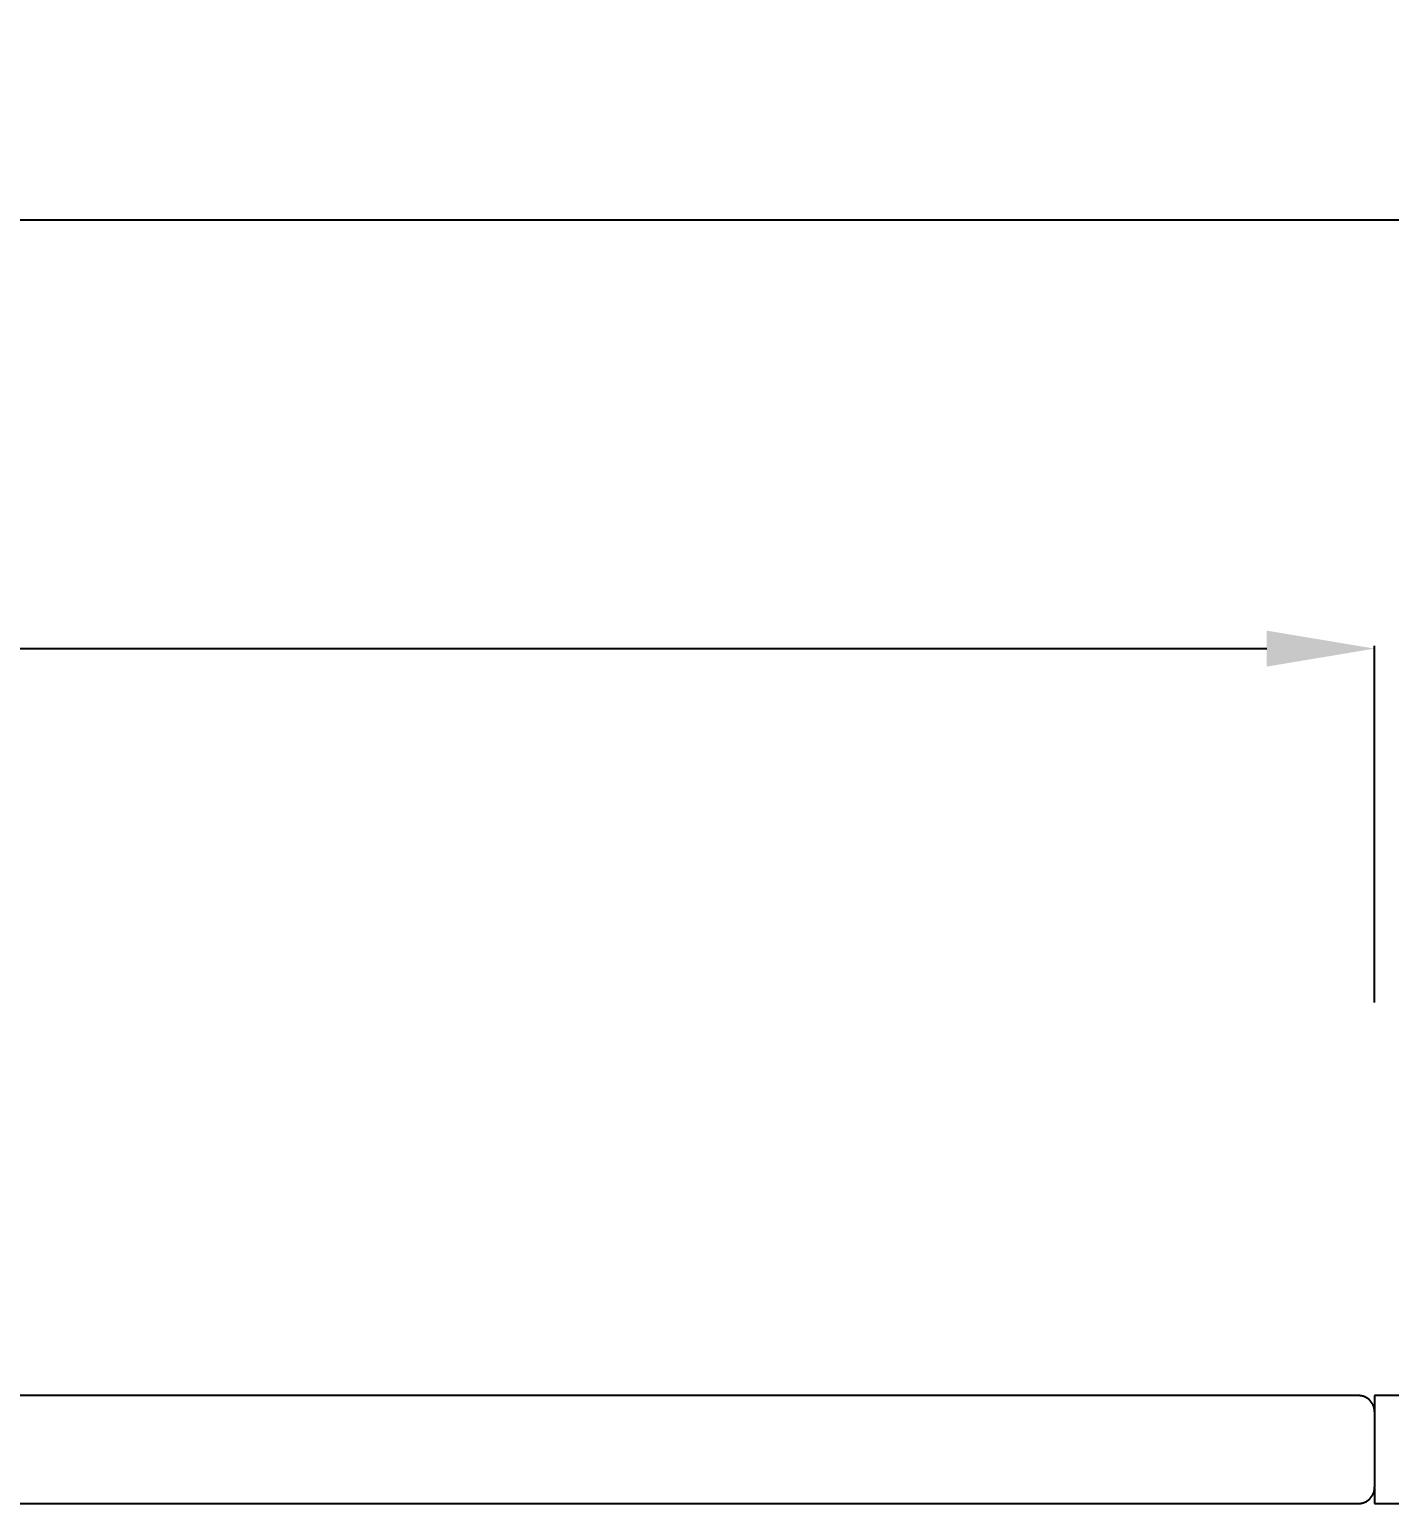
# Model space of a CAD drawing. Header units: millimetres. Extents: x -1576 to 3664, y -445 to 3215.
# Drawn here: x 2056.7 to 2308.8, y 579.5 to 852.7 of the extents above; entities that cross this region are included whole.
import ezdxf

# ---------------------------------------------------------------- set-up
doc = ezdxf.new("R2010")
doc.units = ezdxf.units.MM
doc.header["$MEASUREMENT"] = 0
doc.layers.add('Domyślny', color=7, linetype='Continuous', true_color=0x000000)
doc.layers.add('Utwórz2D linie widoczne', color=7, linetype='Continuous', true_color=0x000000)
doc.styles.add('Arial', font='arial.ttf')
doc.dimstyles.new('Domyślny', dxfattribs={"dimtxt": 30, "dimasz": 20, "dimexe": 0.5, "dimexo": 0.5, "dimgap": 0.25, "dimtad": 1, "dimtoh": 1, "dimdec": 0, "dimzin": 1, "dimdsep": 46, "dimtxsty": 'Arial', "dimcen": 0.5, "dimazin": 0, "dimtfac": 1, "dimtdec": 4, "dimtix": 1, "dimtmove": 1, "dimatfit": 3, "dimfxl": 0, "dimtolj": 1, "dimtzin": 1, "dimarcsym": 0})

# ---------------------------------------------------------------- blocks, each defined once
blk = doc.blocks.new('*D1')
at = {"layer": 'Defpoints', "color": 0}
for p in [(2306.01, 737.94), (846.01, 671.89), (2306.01, 671.89)]:
    blk.add_point(p, dxfattribs=at)
at = {"layer": 'Domyślny', "color": 0, "lineweight": -2}
for p, q in [((846.01, 672.39), (846.01, 738.44)), ((866.01, 737.94), (2286.01, 737.94)), ((2306.01, 672.39), (2306.01, 738.44))]:
    blk.add_line(p, q, dxfattribs=at)
at = {"layer": 'Domyślny', "color": 0}
for points in [[(866.01, 741.27), (866.01, 734.6), (846.01, 737.94)], [(2286.01, 734.6), (2286.01, 741.27), (2306.01, 737.94)]]:
    blk.add_solid(points, dxfattribs=at)
at = {"layer": 'Domyślny', "color": 0, "insert": (1576.01, 753.5), "char_height": 30, "attachment_point": 5, "style": 'Arial'}
blk.add_mtext('\\A1;1460', dxfattribs=at)
blk = doc.blocks.new('*D2')
at = {"layer": 'Defpoints', "color": 0}
for p in [(2441.24, 817.42), (710.78, 693.7), (2441.24, 693.7)]:
    blk.add_point(p, dxfattribs=at)
at = {"layer": 'Domyślny', "color": 0, "lineweight": -2}
for p, q in [((710.78, 694.2), (710.78, 817.92)), ((730.78, 817.42), (2421.24, 817.42)), ((2441.24, 694.2), (2441.24, 817.92))]:
    blk.add_line(p, q, dxfattribs=at)
at = {"layer": 'Domyślny', "color": 0}
for points in [[(730.78, 820.75), (730.78, 814.09), (710.78, 817.42)], [(2421.24, 814.09), (2421.24, 820.75), (2441.24, 817.42)]]:
    blk.add_solid(points, dxfattribs=at)
at = {"layer": 'Domyślny', "color": 0, "insert": (1576.01, 832.98), "char_height": 30, "attachment_point": 5, "style": 'Arial'}
blk.add_mtext('\\A1;1730', dxfattribs=at)

msp = doc.modelspace()

# ---------------------------------------------------------------- linework, layer by layer
at = {"layer": 'Utwórz2D linie widoczne'}
for p, q in [((2303.01, 599.52), (849.01, 599.52)), ((2303.11, 599.51), (2303.01, 599.52)), ((2303.21, 599.51), (2303.11, 599.51)), ((2303.32, 599.5), (2303.21, 599.51)), ((2303.42, 599.49), (2303.32, 599.5)), ((2303.52, 599.47), (2303.42, 599.49)), ((2303.62, 599.45), (2303.52, 599.47)), ((2303.72, 599.43), (2303.62, 599.45)), ((2303.82, 599.4), (2303.72, 599.43)), ((2303.92, 599.38), (2303.82, 599.4)), ((2304.01, 599.34), (2303.92, 599.38)), ((2304.11, 599.31), (2304.01, 599.34)), ((2304.21, 599.27), (2304.11, 599.31)), ((2304.3, 599.23), (2304.21, 599.27)), ((2304.39, 599.18), (2304.3, 599.23)), ((2304.48, 599.13), (2304.39, 599.18)), ((2304.57, 599.08), (2304.48, 599.13)), ((2304.66, 599.02), (2304.57, 599.08)), ((2304.74, 598.97), (2304.66, 599.02)), ((2304.82, 598.91), (2304.74, 598.97)), ((2304.9, 598.84), (2304.82, 598.91)), ((2304.98, 598.78), (2304.9, 598.84)), ((2305.06, 598.71), (2304.98, 598.78)), ((2305.13, 598.64), (2305.06, 598.71)), ((2305.2, 598.56), (2305.13, 598.64)), ((2305.27, 598.49), (2305.2, 598.56)), ((2305.34, 598.41), (2305.27, 598.49)), ((2305.4, 598.33), (2305.34, 598.41)), ((2305.46, 598.25), (2305.4, 598.33)), ((2305.52, 598.16), (2305.46, 598.25)), ((2328.55, 599.52), (2306.01, 599.52)), ((2306.01, 599.52), (2306.01, 596.58)), ((2305.57, 598.07), (2305.52, 598.16)), ((2305.63, 597.99), (2305.57, 598.07)), ((2305.67, 597.9), (2305.63, 597.99)), ((2305.72, 597.8), (2305.67, 597.9)), ((2305.76, 597.71), (2305.72, 597.8)), ((2305.8, 597.62), (2305.76, 597.71)), ((2305.84, 597.52), (2305.8, 597.62)), ((2305.87, 597.42), (2305.84, 597.52)), ((2305.9, 597.33), (2305.87, 597.42)), ((2305.92, 597.23), (2305.9, 597.33)), ((2305.95, 597.13), (2305.92, 597.23)), ((2305.97, 597.03), (2305.95, 597.13)), ((2305.98, 596.92), (2305.97, 597.03)), ((2305.99, 596.82), (2305.98, 596.92)), ((2306, 596.72), (2305.99, 596.82)), ((2306.01, 596.62), (2306, 596.72)), ((2306.01, 596.52), (2306.01, 596.62)), ((2306.01, 596.52), (2306.01, 582.52)), ((2305.92, 581.81), (2305.95, 581.91)), ((2305.95, 581.91), (2305.97, 582.01)), ((2305.97, 582.01), (2305.98, 582.11)), ((2305.98, 582.11), (2305.99, 582.21)), ((2305.99, 582.21), (2306, 582.31)), ((2306, 582.31), (2306.01, 582.41)), ((2306.01, 582.41), (2306.01, 582.52)), ((2306.01, 582.45), (2306.01, 579.52)), ((849.01, 579.52), (2303.01, 579.52)), ((2303.01, 579.52), (2303.11, 579.52)), ((2303.11, 579.52), (2303.21, 579.52)), ((2303.21, 579.52), (2303.32, 579.53)), ((2303.32, 579.53), (2303.42, 579.54)), ((2303.42, 579.54), (2303.52, 579.56)), ((2303.52, 579.56), (2303.62, 579.58)), ((2303.62, 579.58), (2303.72, 579.6)), ((2303.72, 579.6), (2303.82, 579.63)), ((2303.82, 579.63), (2303.92, 579.66)), ((2303.92, 579.66), (2304.01, 579.69)), ((2304.01, 579.69), (2304.11, 579.73)), ((2304.11, 579.73), (2304.21, 579.76)), ((2304.21, 579.76), (2304.3, 579.81)), ((2304.3, 579.81), (2304.39, 579.85)), ((2304.39, 579.85), (2304.48, 579.9)), ((2304.48, 579.9), (2304.57, 579.95)), ((2304.57, 579.95), (2304.66, 580.01)), ((2304.66, 580.01), (2304.74, 580.07)), ((2304.74, 580.07), (2304.82, 580.13)), ((2304.82, 580.13), (2304.9, 580.19)), ((2304.9, 580.19), (2304.98, 580.25)), ((2304.98, 580.25), (2305.06, 580.32)), ((2305.06, 580.32), (2305.13, 580.39)), ((2305.13, 580.39), (2305.2, 580.47)), ((2305.2, 580.47), (2305.27, 580.54)), ((2305.27, 580.54), (2305.34, 580.62)), ((2305.34, 580.62), (2305.4, 580.7)), ((2305.4, 580.7), (2305.46, 580.79)), ((2305.46, 580.79), (2305.52, 580.87)), ((2305.52, 580.87), (2305.57, 580.96)), ((2305.57, 580.96), (2305.63, 581.05)), ((2305.63, 581.05), (2305.67, 581.14)), ((2305.67, 581.14), (2305.72, 581.23)), ((2305.72, 581.23), (2305.76, 581.32)), ((2305.76, 581.32), (2305.8, 581.42)), ((2305.8, 581.42), (2305.84, 581.51)), ((2305.84, 581.51), (2305.87, 581.61)), ((2305.87, 581.61), (2305.9, 581.71)), ((2305.9, 581.71), (2305.92, 581.81)), ((2306.01, 579.52), (2328.55, 579.52))]:
    msp.add_line(p, q, dxfattribs=at)

# ---------------------------------------------------------------- dimensions: what is measured, and where the dimension line sits
at = {"layer": 'Domyślny'}
for p1, p2, distance, picture, middle in [((710.78, 693.7), (2441.24, 693.7), 123.72, '*D2', (1576.01, 832.98)), ((846.01, 671.89), (2306.01, 671.89), 66.05, '*D1', (1576.01, 753.5))]:
    dim = msp.add_aligned_dim(p1=p1, p2=p2, distance=distance, dimstyle='Domyślny', dxfattribs=at)
    dim.commit()
    dim.dimension.update_dxf_attribs({"geometry": picture, "text_midpoint": middle})

doc.saveas('drawing.dxf')
